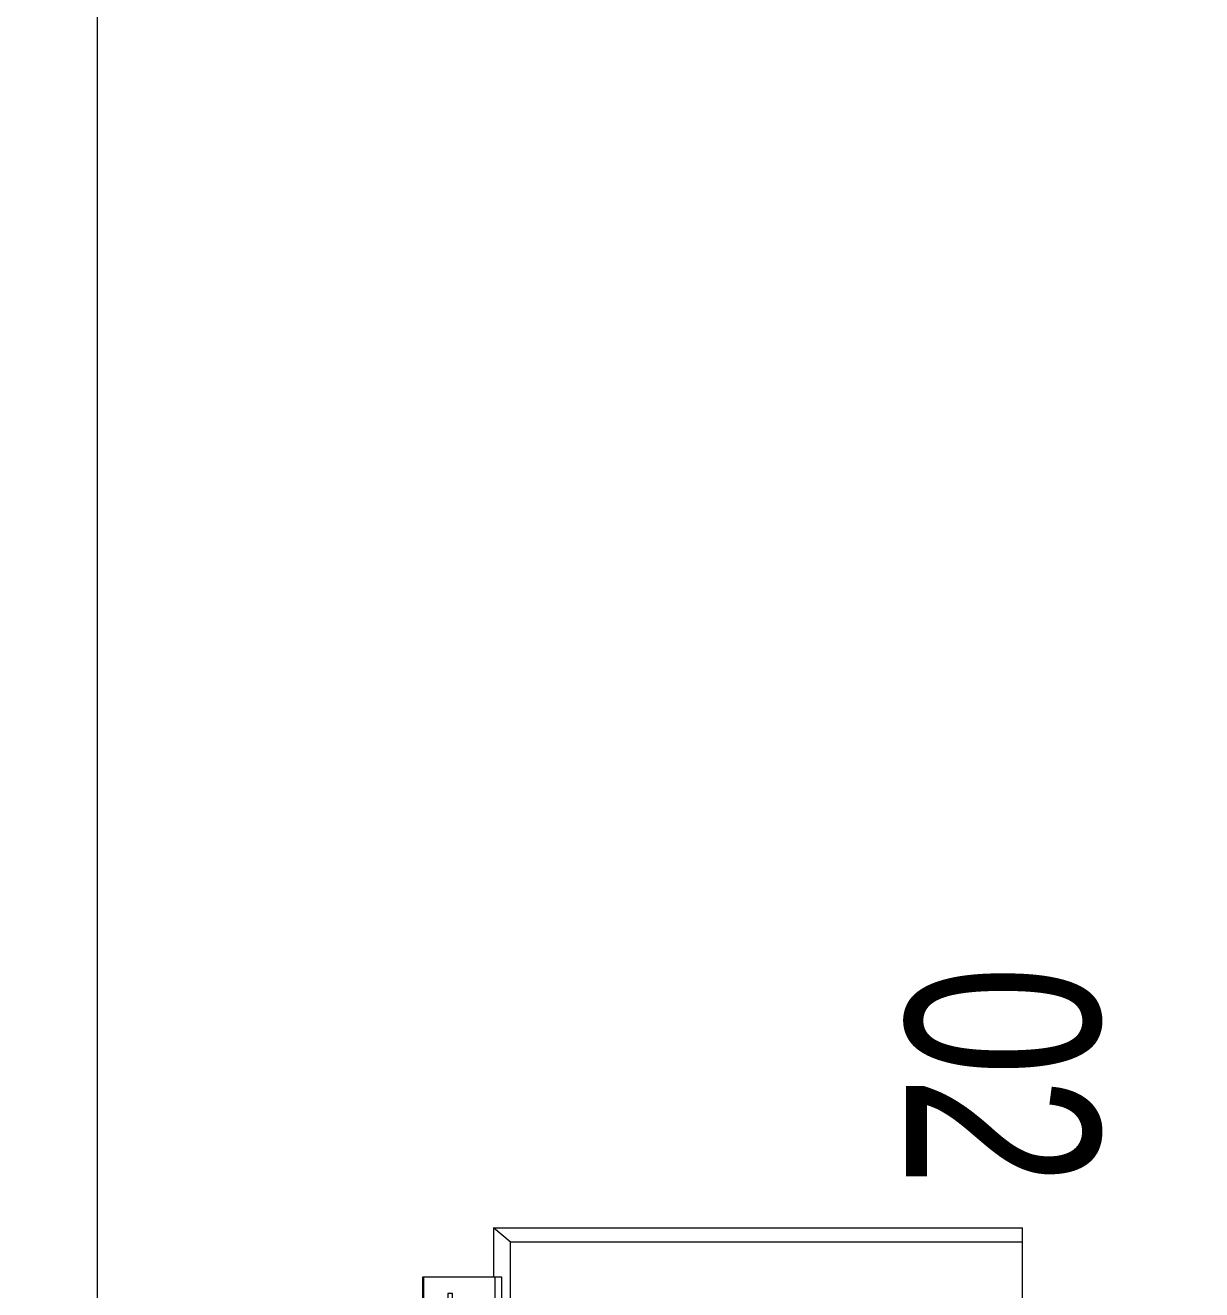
# Model space of a CAD drawing. Header units: metres. Extents: x -18745 to 220762, y -1579758 to -1356048.
# Drawn here: x 110217 to 110748, y -1388974 to -1388403 of the extents above; entities that cross this region are included whole.
import ezdxf

# ---------------------------------------------------------------- set-up
doc = ezdxf.new("R2010")
doc.units = ezdxf.units.M
doc.layers.get('0').update_dxf_attribs({"lineweight": 0})
doc.layers.add('A-100 - Copy$0$Medical Equipment and Furniture', color=8, linetype='Continuous', lineweight=0)
doc.layers.add('A-100 - Copy$0$Walls', color=8, linetype='Continuous', lineweight=0)
doc.styles.add('A-100 - Copy$0$X3G_ENTITY_257CFD', font='swisscl.ttf', dxfattribs={"height": 200})

# ---------------------------------------------------------------- blocks, each defined once
blk = doc.blocks.new('A-100 - Copy$0$ITPPLT2C-P')
for p, q in [((0.02286, 0.03177), (0.26184, 0.03177)), ((0.03041, 0.02557), (0.02286, 0.03177)), ((0.02286, 0), (0.02286, 0.03177)), ((0.26184, -0.00959), (0.26184, 0.03177)), ((0.03041, -0.31823), (0.03041, 0.02557)), ((0.03041, 0.02557), (0.26184, 0.02557)), ((0, 0), (0, -0.22622)), ((0.02518, 0), (0, 0)), ((0.01395, 0), (0.01395, -0.22622)), ((0.02518, 0), (0.01395, 0)), ((0.02518, -0.22622), (0.02518, 0)), ((0.0401, -0.27688), (0.0401, -0.00959)), ((0.3, -0.00959), (0.0401, -0.00959)), ((0.22741, -0.02218), (0.22741, -0.00959)), ((0.3, -0.27688), (0.3, -0.00959)), ((0.09395, -0.2515), (0.09395, -0.02218)), ((0.09395, -0.02218), (0.22741, -0.02218)), ((0.13211, -0.2515), (0.13211, -0.02218)), ((0.18945, -0.2515), (0.18945, -0.02218)), ((0.20824, -0.2515), (0.20824, -0.02218)), ((-0.0091, -0.22622), (0.02673, -0.22622)), ((-0.0091, -0.30235), (-0.0091, -0.22622)), ((-0.00872, -0.22622), (0.02363, -0.22622)), ((-0.00872, -0.30235), (-0.00872, -0.22622)), ((0, -0.22622), (0.02518, -0.22622)), ((0.01395, -0.22622), (0.02518, -0.22622)), ((0.02363, -0.22622), (0.02363, -0.30235)), ((0.02673, -0.22622), (0.02673, -0.30235)), ((0.00232, -0.24947), (0.00232, -0.23339)), ((0.00232, -0.23339), (0.00446, -0.23339)), ((0.00446, -0.23339), (0.00446, -0.24947)), ((0.00446, -0.24947), (0.00232, -0.24947)), ((0.00232, -0.27213), (0.00232, -0.25625)), ((0.00232, -0.25625), (0.00446, -0.25625)), ((0.00446, -0.25625), (0.00446, -0.27213)), ((0.22741, -0.2515), (0.09395, -0.2515)), ((0.22741, -0.27688), (0.22741, -0.2515)), ((0.13947, -0.2575), (0.19003, -0.2575)), ((0.13947, -0.26409), (0.13947, -0.2575)), ((0.19003, -0.2575), (0.19003, -0.26409)), ((0.09472, -0.2701), (0.09472, -0.26409)), ((0.09472, -0.26409), (0.13947, -0.26409)), ((0.19003, -0.26409), (0.14567, -0.26409)), ((0.14567, -0.26409), (0.14567, -0.2701)), ((0.00446, -0.27213), (0.00232, -0.27213)), ((0.14567, -0.2701), (0.09472, -0.2701)), ((0.00232, -0.29499), (0.00232, -0.2793)), ((0.00232, -0.2793), (0.00446, -0.2793)), ((0.00446, -0.2793), (0.00446, -0.29499)), ((0.3, -0.27688), (0.0401, -0.27688)), ((0.26184, -0.27688), (0.26184, -0.32462)), ((0.00446, -0.29499), (0.00232, -0.29499)), ((0.02673, -0.30235), (-0.0091, -0.30235)), ((0.02363, -0.30235), (-0.00872, -0.30235)), ((0.02286, -0.32462), (0.02286, -0.30235)), ((0.03041, -0.31823), (0.02286, -0.32462)), ((0.03041, -0.31823), (0.26184, -0.31823)), ((0.02286, -0.32462), (0.26184, -0.32462))]:
    blk.add_line(p, q)
blk = doc.blocks.new('A-100 - Copy$0$A$C02230961')
at = {"layer": 'A-100 - Copy$0$Walls', "elevation": 2.36}
blk.add_lwpolyline([(12212.96, -22835.86), (9484.08, -22835.86), (9484.08, -20380.86), (9277.96, -20380.86), (9277.96, -20230.86), (9634.08, -20230.86), (9634.08, -22685.86), (12212.96, -22685.86)], dxfattribs=at)
at = {"layer": 'A-100 - Copy$0$Medical Equipment and Furniture', "extrusion": (-1.19915e-18, -8.17187e-07, -1), "xscale": 1000.000000000001, "yscale": 1000.000000000001, "zscale": 1000.000000000001, "rotation": 179.999999993257}
blk.add_blockref('A-100 - Copy$0$ITPPLT2C-P', (-9790.2, -22579.16, -2.36), dxfattribs=at)
at = {"layer": 'A-100 - Copy$0$Medical Equipment and Furniture', "insert": (10086.85, -22185.97, 2.36), "char_height": 87.473, "attachment_point": 2, "rotation": 270, "style": 'A-100 - Copy$0$X3G_ENTITY_257CFD'}
blk.add_mtext('02', dxfattribs=at)
blk = doc.blocks.new('A-100 - Copy')
at = {"layer": 'A-100 - Copy$0$Walls', "elevation": 4.72}
blk.add_lwpolyline([(112828.27, -1389527.69), (110099.4, -1389527.69), (110099.4, -1387072.69), (109893.27, -1387072.69), (109893.27, -1386922.69), (110249.4, -1386922.69), (110249.4, -1389377.69), (112828.27, -1389377.69)], dxfattribs=at)
blk.add_blockref('A-100 - Copy$0$A$C02230961', (100615.32, -1366691.83, 2.36))
at = {"layer": 'A-100 - Copy$0$Medical Equipment and Furniture', "extrusion": (-1.19915e-18, -8.17187e-07, -1), "xscale": 1000.000000000005, "yscale": 1000.000000000005, "zscale": 1000.000000000005, "rotation": 179.999999993257}
blk.add_blockref('A-100 - Copy$0$ITPPLT2C-P', (-110405.52, -1389270.99, -3.6), dxfattribs=at)
at = {"layer": 'A-100 - Copy$0$Medical Equipment and Furniture', "insert": (110702.17, -1388877.8, 4.72), "char_height": 87.473, "attachment_point": 2, "rotation": 270, "style": 'A-100 - Copy$0$X3G_ENTITY_257CFD'}
blk.add_mtext('02', dxfattribs=at)

msp = doc.modelspace()

# ---------------------------------------------------------------- block references
msp.add_blockref('A-100 - Copy', (0, 0))

doc.saveas('drawing.dxf')
